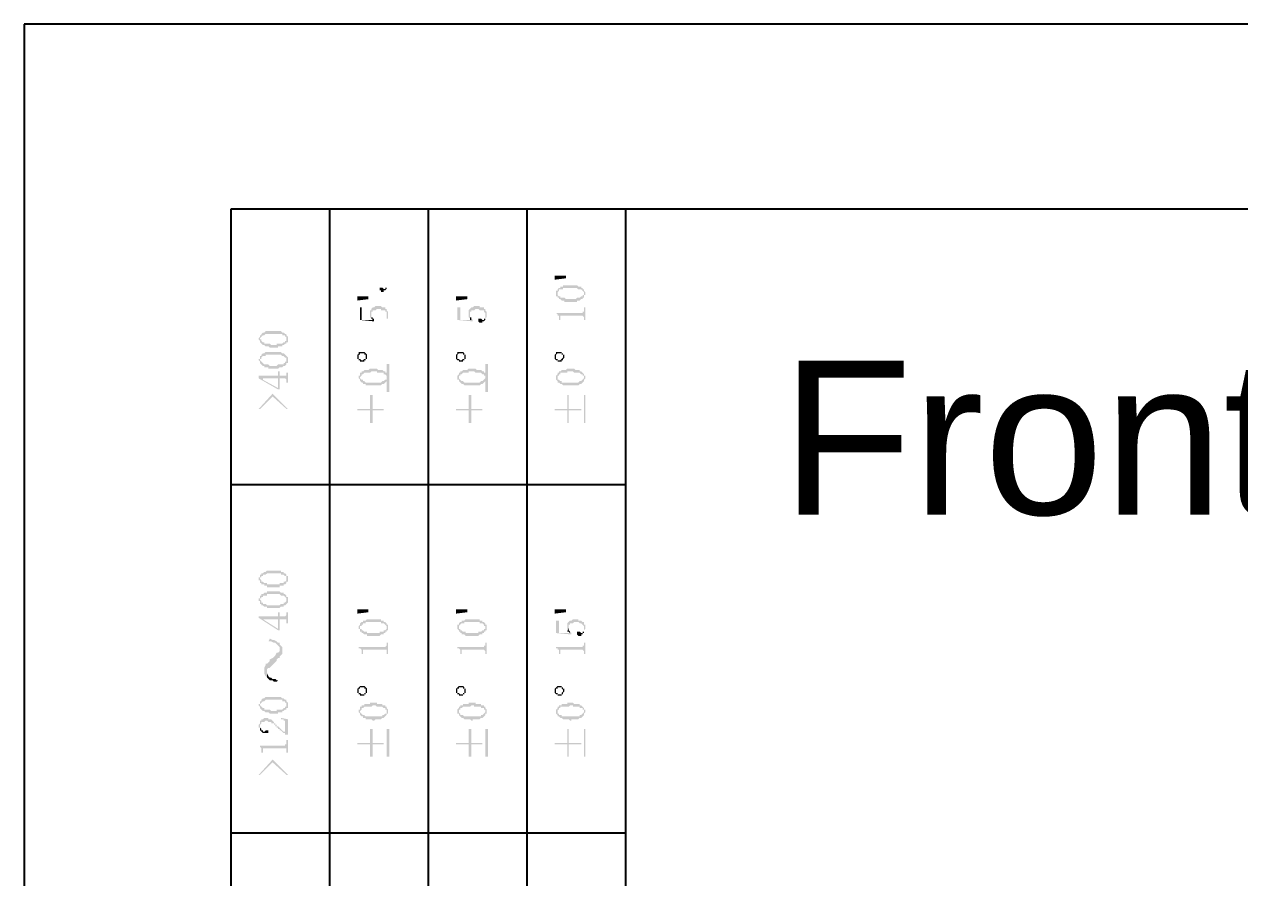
# Model space of a CAD drawing. Header units: millimetres. Extents: x 1186 to 2336, y 1181 to 1549.
# Drawn here: x 1453.55 to 1493.01, y 1521.13 to 1548.84 of the extents above; entities that cross this region are included whole.
import ezdxf

# ---------------------------------------------------------------- set-up
doc = ezdxf.new("R2010")
doc.units = ezdxf.units.MM
doc.layers.add('Text', color=4, linetype='Continuous')
doc.styles.add('宋体', font='SimSun.ttf')

msp = doc.modelspace()

# ---------------------------------------------------------------- hatches: boundary and pattern name
at = {"transparency": 33554559}
for points in [[(1470.77514, 1540.67911), (1471.1362, 1540.67911), (1471.1362, 1540.58885), (1470.77514, 1540.54372)], [(1465.08849, 1540.23841), (1465.08849, 1540.19328), (1465.13362, 1540.19328), (1465.13362, 1540.14815), (1465.22388, 1540.14815), (1465.22388, 1540.19328), (1465.26901, 1540.19328), (1465.31415, 1540.23841), (1465.31415, 1540.41894), (1465.31415, 1540.32868), (1465.31415, 1540.28355), (1465.26901, 1540.28355), (1465.26901, 1540.23841), (1465.22388, 1540.23841), (1465.17875, 1540.28355), (1465.08849, 1540.28355)], [(1470.82027, 1540.0924), (1470.82027, 1540.04726), (1470.82027, 1540.00213), (1470.8654, 1540.00213), (1470.8654, 1539.957), (1470.8654, 1540.0924), (1470.8654, 1540.13753), (1470.8654, 1540.13753), (1470.91054, 1540.18266), (1470.91054, 1540.22779), (1471.04593, 1540.22779), (1471.04593, 1540.27292), (1471.49725, 1540.27292), (1471.54239, 1540.22779), (1471.63265, 1540.22779), (1471.67778, 1540.18266), (1471.67778, 1540.18266), (1471.72292, 1540.13753), (1471.72292, 1540.0924), (1471.72292, 1540.22779), (1471.67778, 1540.22779), (1471.67778, 1540.27292), (1471.63265, 1540.27292), (1471.63265, 1540.31806), (1471.54239, 1540.31806), (1471.49725, 1540.36319), (1471.04593, 1540.36319), (1471.04593, 1540.31806), (1470.95567, 1540.31806), (1470.95567, 1540.27292), (1470.91054, 1540.27292), (1470.8654, 1540.22779), (1470.8654, 1540.18266), (1470.82027, 1540.18266), (1470.82027, 1540.13753), (1470.82027, 1540.13753)], [(1470.8654, 1539.957), (1470.91054, 1539.957), (1470.91054, 1539.91187), (1470.95567, 1539.91187), (1471.0008, 1539.86673), (1471.09106, 1539.86673), (1471.09106, 1539.8216), (1471.49725, 1539.8216), (1471.49725, 1539.86673), (1471.58752, 1539.86673), (1471.63265, 1539.91187), (1471.67778, 1539.91187), (1471.67778, 1539.957), (1471.72292, 1539.957), (1471.72292, 1540.00213), (1471.72292, 1540.04726), (1471.76805, 1540.04726), (1471.76805, 1540.0924), (1471.76805, 1540.13753), (1471.76805, 1540.13753), (1471.72292, 1540.18266), (1471.72292, 1540.22779), (1471.72292, 1540.0924), (1471.72292, 1540.04726), (1471.67778, 1540.04726), (1471.67778, 1540.00213), (1471.63265, 1540.00213), (1471.58752, 1539.957), (1471.49725, 1539.957), (1471.45212, 1539.91187), (1471.1362, 1539.91187), (1471.09106, 1539.957), (1470.95567, 1539.957), (1470.95567, 1540.00213), (1470.91054, 1540.00213), (1470.8654, 1540.04726), (1470.8654, 1540.0924), (1470.8654, 1540.0924)], [(1464.36637, 1540.00213), (1464.72743, 1540.00213), (1464.72743, 1539.91187), (1464.36637, 1539.86673)], [(1467.57076, 1540.00213), (1467.93181, 1540.00213), (1467.93181, 1539.91187), (1467.57076, 1539.86673)], [(1464.45664, 1539.64107), (1464.45664, 1539.23488), (1464.90796, 1539.18975), (1464.90796, 1539.23488), (1464.90796, 1539.28002), (1464.86283, 1539.23488), (1464.50177, 1539.23488), (1464.50177, 1539.64107)], [(1464.77256, 1539.46055), (1464.77256, 1539.37028), (1464.77256, 1539.32515), (1464.77256, 1539.32515), (1464.81769, 1539.28002), (1464.81769, 1539.41541), (1464.81769, 1539.50568), (1464.86283, 1539.50568), (1464.86283, 1539.55081), (1464.95309, 1539.55081), (1464.99822, 1539.59594), (1465.13362, 1539.59594), (1465.13362, 1539.55081), (1465.26901, 1539.55081), (1465.26901, 1539.50568), (1465.31415, 1539.50568), (1465.31415, 1539.46055), (1465.31415, 1539.41541), (1465.31415, 1539.28002), (1465.35928, 1539.28002), (1465.35928, 1539.32515), (1465.35928, 1539.41541), (1465.35928, 1539.46055), (1465.35928, 1539.50568), (1465.31415, 1539.55081), (1465.31415, 1539.59594), (1465.26901, 1539.59594), (1465.26901, 1539.64107), (1465.17875, 1539.64107), (1465.13362, 1539.68621), (1464.95309, 1539.68621), (1464.90796, 1539.64107), (1464.86283, 1539.64107), (1464.81769, 1539.59594), (1464.81769, 1539.55081), (1464.77256, 1539.55081), (1464.77256, 1539.50568)], [(1464.81769, 1539.28002), (1464.81769, 1539.28002), (1464.86283, 1539.23488), (1464.86283, 1539.23488), (1464.90796, 1539.28002), (1464.86283, 1539.28002), (1464.86283, 1539.32515), (1464.81769, 1539.32515), (1464.81769, 1539.37028), (1464.81769, 1539.41541)], [(1467.61589, 1539.64107), (1467.61589, 1539.23488), (1468.11234, 1539.18975), (1468.11234, 1539.23488), (1468.11234, 1539.23488), (1468.06721, 1539.28002), (1468.06721, 1539.23488), (1467.70615, 1539.23488), (1467.70615, 1539.64107)], [(1467.97695, 1539.46055), (1467.97695, 1539.37028), (1467.97695, 1539.32515), (1467.97695, 1539.32515), (1468.02208, 1539.28002), (1468.02208, 1539.41541), (1468.02208, 1539.50568), (1468.06721, 1539.50568), (1468.06721, 1539.55081), (1468.15747, 1539.55081), (1468.20261, 1539.59594), (1468.29287, 1539.59594), (1468.338, 1539.55081), (1468.4734, 1539.55081), (1468.4734, 1539.50568), (1468.4734, 1539.50568), (1468.51853, 1539.46055), (1468.51853, 1539.41541), (1468.51853, 1539.28002), (1468.51853, 1539.28002), (1468.56366, 1539.32515), (1468.56366, 1539.41541), (1468.56366, 1539.46055), (1468.56366, 1539.50568), (1468.51853, 1539.55081), (1468.51853, 1539.59594), (1468.4734, 1539.59594), (1468.4734, 1539.64107), (1468.338, 1539.64107), (1468.338, 1539.68621), (1468.15747, 1539.68621), (1468.11234, 1539.64107), (1468.06721, 1539.64107), (1468.02208, 1539.59594), (1468.02208, 1539.59594), (1467.97695, 1539.55081), (1467.97695, 1539.50568)], [(1468.02208, 1539.28002), (1468.02208, 1539.23488), (1468.06721, 1539.23488), (1468.06721, 1539.28002), (1468.06721, 1539.32515), (1468.02208, 1539.32515), (1468.02208, 1539.37028), (1468.02208, 1539.41541)], [(1468.29287, 1539.23488), (1468.29287, 1539.18975), (1468.29287, 1539.18975), (1468.338, 1539.14462), (1468.42827, 1539.14462), (1468.42827, 1539.18975), (1468.4734, 1539.18975), (1468.51853, 1539.23488), (1468.51853, 1539.41541), (1468.51853, 1539.32515), (1468.51853, 1539.28002), (1468.4734, 1539.28002), (1468.4734, 1539.23488), (1468.42827, 1539.23488), (1468.38313, 1539.28002), (1468.29287, 1539.28002)], [(1470.82027, 1539.46055), (1470.82027, 1539.46055), (1470.8654, 1539.41541), (1470.8654, 1539.37028), (1470.91054, 1539.37028), (1470.91054, 1539.32515), (1470.91054, 1539.23488), (1470.95567, 1539.23488), (1470.95567, 1539.32515), (1470.95567, 1539.37028), (1471.67778, 1539.37028), (1471.72292, 1539.32515), (1471.72292, 1539.23488), (1471.76805, 1539.23488), (1471.76805, 1539.64107), (1471.72292, 1539.64107), (1471.72292, 1539.55081), (1471.72292, 1539.50568), (1471.67778, 1539.50568), (1471.67778, 1539.46055), (1471.63265, 1539.46055)], [(1461.16199, 1538.60303), (1461.16199, 1538.60303), (1461.20712, 1538.5579), (1461.20712, 1538.51277), (1461.20712, 1538.64817), (1461.20712, 1538.64817), (1461.25225, 1538.6933), (1461.25225, 1538.6933), (1461.29738, 1538.73843), (1461.34252, 1538.73843), (1461.38765, 1538.78356), (1461.92923, 1538.78356), (1461.92923, 1538.73843), (1462.0195, 1538.73843), (1462.0195, 1538.6933), (1462.06463, 1538.6933), (1462.06463, 1538.64817), (1462.06463, 1538.60303), (1462.06463, 1538.78356), (1462.0195, 1538.78356), (1461.97437, 1538.82869), (1461.92923, 1538.82869), (1461.8841, 1538.87383), (1461.38765, 1538.87383), (1461.34252, 1538.82869), (1461.29738, 1538.82869), (1461.25225, 1538.78356), (1461.25225, 1538.73843), (1461.20712, 1538.73843), (1461.20712, 1538.6933), (1461.20712, 1538.6933), (1461.16199, 1538.64817)], [(1461.20712, 1538.51277), (1461.25225, 1538.46764), (1461.25225, 1538.46764), (1461.29738, 1538.42251), (1461.34252, 1538.42251), (1461.38765, 1538.37737), (1461.47791, 1538.37737), (1461.52304, 1538.33224), (1461.79384, 1538.33224), (1461.79384, 1538.37737), (1461.92923, 1538.37737), (1461.92923, 1538.42251), (1461.97437, 1538.42251), (1462.0195, 1538.46764), (1462.06463, 1538.46764), (1462.06463, 1538.51277), (1462.10976, 1538.51277), (1462.10976, 1538.5579), (1462.10976, 1538.60303), (1462.10976, 1538.64817), (1462.10976, 1538.6933), (1462.10976, 1538.6933), (1462.06463, 1538.73843), (1462.06463, 1538.60303), (1462.06463, 1538.5579), (1462.0195, 1538.5579), (1462.0195, 1538.51277), (1461.97437, 1538.51277), (1461.92923, 1538.46764), (1461.74871, 1538.46764), (1461.74871, 1538.42251), (1461.56818, 1538.42251), (1461.52304, 1538.46764), (1461.34252, 1538.46764), (1461.34252, 1538.51277), (1461.29738, 1538.51277), (1461.25225, 1538.5579), (1461.25225, 1538.60303), (1461.20712, 1538.60303)], [(1461.16199, 1537.92605), (1461.16199, 1537.92605), (1461.20712, 1537.88092), (1461.20712, 1537.83579), (1461.20712, 1537.92605), (1461.20712, 1537.97118), (1461.25225, 1537.97118), (1461.25225, 1538.01632), (1461.25225, 1538.01632), (1461.29738, 1538.06145), (1461.38765, 1538.06145), (1461.38765, 1538.10658), (1461.8841, 1538.10658), (1461.92923, 1538.06145), (1461.97437, 1538.06145), (1462.0195, 1538.01632), (1462.06463, 1538.01632), (1462.06463, 1537.97118), (1462.06463, 1537.92605), (1462.06463, 1538.06145), (1462.06463, 1538.06145), (1462.0195, 1538.10658), (1462.0195, 1538.10658), (1461.97437, 1538.15171), (1461.92923, 1538.15171), (1461.8841, 1538.19684), (1461.38765, 1538.19684), (1461.34252, 1538.15171), (1461.29738, 1538.15171), (1461.25225, 1538.10658), (1461.25225, 1538.06145), (1461.20712, 1538.06145), (1461.20712, 1538.01632), (1461.20712, 1537.97118), (1461.16199, 1537.97118)], [(1464.36637, 1538.06145), (1464.36637, 1538.01632), (1464.36637, 1537.97118), (1464.4115, 1537.97118), (1464.4115, 1537.92605), (1464.4115, 1538.06145), (1464.4115, 1538.10658), (1464.45664, 1538.10658), (1464.45664, 1538.15171), (1464.59203, 1538.15171), (1464.59203, 1538.10658), (1464.63716, 1538.10658), (1464.63716, 1537.92605), (1464.63716, 1537.97118), (1464.6823, 1537.97118), (1464.6823, 1538.01632), (1464.6823, 1538.06145), (1464.6823, 1538.10658), (1464.6823, 1538.10658), (1464.63716, 1538.15171), (1464.63716, 1538.15171), (1464.59203, 1538.19684), (1464.4115, 1538.19684), (1464.4115, 1538.15171), (1464.4115, 1538.15171), (1464.36637, 1538.10658), (1464.36637, 1538.10658)], [(1467.57076, 1538.06145), (1467.57076, 1538.01632), (1467.57076, 1537.97118), (1467.57076, 1537.97118), (1467.61589, 1537.92605), (1467.61589, 1538.06145), (1467.61589, 1538.10658), (1467.61589, 1538.10658), (1467.66102, 1538.15171), (1467.79642, 1538.15171), (1467.79642, 1538.10658), (1467.84155, 1538.10658), (1467.84155, 1537.92605), (1467.84155, 1537.97118), (1467.88668, 1537.97118), (1467.88668, 1538.01632), (1467.88668, 1538.06145), (1467.88668, 1538.10658), (1467.84155, 1538.10658), (1467.84155, 1538.15171), (1467.84155, 1538.15171), (1467.79642, 1538.19684), (1467.61589, 1538.19684), (1467.61589, 1538.15171), (1467.61589, 1538.15171), (1467.57076, 1538.10658), (1467.57076, 1538.10658)], [(1470.77514, 1538.06145), (1470.77514, 1538.01632), (1470.77514, 1537.97118), (1470.77514, 1537.97118), (1470.82027, 1537.92605), (1470.82027, 1538.06145), (1470.82027, 1538.10658), (1470.82027, 1538.10658), (1470.8654, 1538.15171), (1471.0008, 1538.15171), (1471.0008, 1538.10658), (1471.04593, 1538.10658), (1471.04593, 1537.92605), (1471.04593, 1537.97118), (1471.04593, 1537.97118), (1471.09106, 1538.01632), (1471.09106, 1538.06145), (1471.09106, 1538.10658), (1471.04593, 1538.10658), (1471.04593, 1538.15171), (1471.0008, 1538.15171), (1471.0008, 1538.19684), (1470.82027, 1538.19684), (1470.82027, 1538.15171), (1470.82027, 1538.15171), (1470.77514, 1538.10658), (1470.77514, 1538.10658)], [(1461.20712, 1537.83579), (1461.25225, 1537.79065), (1461.25225, 1537.79065), (1461.29738, 1537.74552), (1461.34252, 1537.74552), (1461.34252, 1537.70039), (1461.47791, 1537.70039), (1461.47791, 1537.65526), (1461.79384, 1537.65526), (1461.83897, 1537.70039), (1461.92923, 1537.70039), (1461.97437, 1537.74552), (1462.0195, 1537.74552), (1462.06463, 1537.79065), (1462.06463, 1537.83579), (1462.10976, 1537.83579), (1462.10976, 1537.88092), (1462.10976, 1537.92605), (1462.10976, 1537.97118), (1462.10976, 1538.01632), (1462.10976, 1538.01632), (1462.06463, 1538.06145), (1462.06463, 1537.92605), (1462.06463, 1537.88092), (1462.0195, 1537.88092), (1462.0195, 1537.83579), (1461.97437, 1537.83579), (1461.97437, 1537.79065), (1461.79384, 1537.79065), (1461.74871, 1537.74552), (1461.52304, 1537.74552), (1461.47791, 1537.79065), (1461.34252, 1537.79065), (1461.29738, 1537.83579), (1461.29738, 1537.83579), (1461.25225, 1537.88092), (1461.25225, 1537.88092), (1461.20712, 1537.92605), (1461.20712, 1537.92605)], [(1464.4115, 1537.92605), (1464.45664, 1537.92605), (1464.45664, 1537.88092), (1464.59203, 1537.88092), (1464.59203, 1537.92605), (1464.63716, 1537.92605), (1464.63716, 1538.06145), (1464.63716, 1538.01632), (1464.63716, 1537.97118), (1464.59203, 1537.97118), (1464.5469, 1537.92605), (1464.50177, 1537.92605), (1464.45664, 1537.97118), (1464.4115, 1537.97118), (1464.4115, 1538.06145), (1464.4115, 1538.06145)], [(1465.40441, 1536.89863), (1465.40441, 1537.80128), (1465.31415, 1537.80128), (1465.31415, 1536.89863)], [(1467.61589, 1537.92605), (1467.66102, 1537.92605), (1467.66102, 1537.88092), (1467.79642, 1537.88092), (1467.79642, 1537.92605), (1467.84155, 1537.92605), (1467.84155, 1538.06145), (1467.84155, 1538.01632), (1467.84155, 1537.97118), (1467.79642, 1537.97118), (1467.75128, 1537.92605), (1467.70615, 1537.92605), (1467.66102, 1537.97118), (1467.61589, 1537.97118), (1467.61589, 1538.06145), (1467.61589, 1538.06145)], [(1468.6088, 1536.89863), (1468.6088, 1537.80128), (1468.51853, 1537.80128), (1468.51853, 1536.89863)], [(1470.82027, 1537.92605), (1470.8654, 1537.92605), (1470.8654, 1537.88092), (1471.0008, 1537.88092), (1471.0008, 1537.92605), (1471.04593, 1537.92605), (1471.04593, 1538.06145), (1471.04593, 1538.01632), (1471.04593, 1538.01632), (1471.0008, 1537.97118), (1471.0008, 1537.97118), (1470.95567, 1537.92605), (1470.8654, 1537.92605), (1470.8654, 1537.97118), (1470.82027, 1537.97118), (1470.82027, 1538.06145), (1470.82027, 1538.06145)], [(1461.16199, 1537.4296), (1461.16199, 1537.33933), (1461.79384, 1536.97828), (1461.83897, 1536.97828), (1461.83897, 1537.33933), (1462.0195, 1537.33933), (1462.06463, 1537.2942), (1462.06463, 1537.20394), (1462.10976, 1537.20394), (1462.10976, 1537.51986), (1462.06463, 1537.51986), (1462.06463, 1537.47473), (1462.06463, 1537.4296), (1461.83897, 1537.4296), (1461.83897, 1537.56499), (1461.79384, 1537.56499), (1461.79384, 1537.02341), (1461.29738, 1537.2942), (1461.29738, 1537.33933)], [(1461.16199, 1537.4296), (1461.29738, 1537.33933), (1461.79384, 1537.33933), (1461.79384, 1537.02341), (1461.79384, 1537.4296)], [(1464.4115, 1537.38447), (1464.4115, 1537.33933), (1464.4115, 1537.33933), (1464.45664, 1537.2942), (1464.45664, 1537.24907), (1464.45664, 1537.38447), (1464.45664, 1537.38447), (1464.50177, 1537.4296), (1464.50177, 1537.47473), (1464.5469, 1537.47473), (1464.59203, 1537.51986), (1464.77256, 1537.51986), (1464.81769, 1537.56499), (1464.99822, 1537.56499), (1464.99822, 1537.51986), (1465.22388, 1537.51986), (1465.22388, 1537.47473), (1465.26901, 1537.47473), (1465.31415, 1537.4296), (1465.31415, 1537.38447), (1465.31415, 1537.51986), (1465.26901, 1537.51986), (1465.26901, 1537.56499), (1465.22388, 1537.56499), (1465.17875, 1537.61013), (1465.04335, 1537.61013), (1464.99822, 1537.65526), (1464.77256, 1537.65526), (1464.72743, 1537.61013), (1464.59203, 1537.61013), (1464.5469, 1537.56499), (1464.50177, 1537.56499), (1464.50177, 1537.51986), (1464.45664, 1537.51986), (1464.45664, 1537.47473), (1464.45664, 1537.4296), (1464.4115, 1537.4296)], [(1464.45664, 1537.24907), (1464.50177, 1537.20394), (1464.5469, 1537.20394), (1464.5469, 1537.1588), (1464.63716, 1537.1588), (1464.63716, 1537.11367), (1465.13362, 1537.11367), (1465.17875, 1537.1588), (1465.22388, 1537.1588), (1465.26901, 1537.20394), (1465.26901, 1537.20394), (1465.31415, 1537.24907), (1465.31415, 1537.2942), (1465.35928, 1537.2942), (1465.35928, 1537.33933), (1465.35928, 1537.38447), (1465.35928, 1537.4296), (1465.35928, 1537.4296), (1465.31415, 1537.47473), (1465.31415, 1537.33933), (1465.31415, 1537.2942), (1465.26901, 1537.2942), (1465.22388, 1537.24907), (1465.17875, 1537.24907), (1465.13362, 1537.20394), (1464.63716, 1537.20394), (1464.59203, 1537.24907), (1464.5469, 1537.24907), (1464.5469, 1537.2942), (1464.50177, 1537.2942), (1464.45664, 1537.33933), (1464.45664, 1537.38447)], [(1467.61589, 1537.38447), (1467.61589, 1537.33933), (1467.61589, 1537.2942), (1467.66102, 1537.2942), (1467.66102, 1537.24907), (1467.66102, 1537.38447), (1467.66102, 1537.4296), (1467.70615, 1537.4296), (1467.70615, 1537.47473), (1467.75128, 1537.47473), (1467.79642, 1537.51986), (1467.97695, 1537.51986), (1467.97695, 1537.56499), (1468.15747, 1537.56499), (1468.20261, 1537.51986), (1468.38313, 1537.51986), (1468.42827, 1537.47473), (1468.4734, 1537.47473), (1468.4734, 1537.4296), (1468.51853, 1537.4296), (1468.51853, 1537.38447), (1468.51853, 1537.51986), (1468.4734, 1537.51986), (1468.4734, 1537.56499), (1468.42827, 1537.56499), (1468.38313, 1537.61013), (1468.24774, 1537.61013), (1468.20261, 1537.65526), (1467.97695, 1537.65526), (1467.93181, 1537.61013), (1467.79642, 1537.61013), (1467.75128, 1537.56499), (1467.70615, 1537.56499), (1467.70615, 1537.51986), (1467.66102, 1537.51986), (1467.66102, 1537.47473), (1467.66102, 1537.47473), (1467.61589, 1537.4296)], [(1467.66102, 1537.24907), (1467.70615, 1537.20394), (1467.70615, 1537.20394), (1467.75128, 1537.1588), (1467.79642, 1537.1588), (1467.84155, 1537.11367), (1468.338, 1537.11367), (1468.38313, 1537.1588), (1468.42827, 1537.1588), (1468.4734, 1537.20394), (1468.4734, 1537.20394), (1468.51853, 1537.24907), (1468.51853, 1537.2942), (1468.56366, 1537.2942), (1468.56366, 1537.33933), (1468.56366, 1537.38447), (1468.56366, 1537.4296), (1468.56366, 1537.4296), (1468.51853, 1537.47473), (1468.51853, 1537.33933), (1468.51853, 1537.33933), (1468.4734, 1537.2942), (1468.4734, 1537.2942), (1468.42827, 1537.24907), (1468.38313, 1537.24907), (1468.338, 1537.20394), (1467.84155, 1537.20394), (1467.79642, 1537.24907), (1467.75128, 1537.24907), (1467.70615, 1537.2942), (1467.70615, 1537.2942), (1467.66102, 1537.33933), (1467.66102, 1537.38447)], [(1470.82027, 1537.38447), (1470.82027, 1537.33933), (1470.82027, 1537.2942), (1470.82027, 1537.2942), (1470.8654, 1537.24907), (1470.8654, 1537.38447), (1470.8654, 1537.4296), (1470.91054, 1537.4296), (1470.91054, 1537.47473), (1470.95567, 1537.47473), (1470.95567, 1537.51986), (1471.18133, 1537.51986), (1471.18133, 1537.56499), (1471.36186, 1537.56499), (1471.40699, 1537.51986), (1471.58752, 1537.51986), (1471.63265, 1537.47473), (1471.67778, 1537.47473), (1471.67778, 1537.4296), (1471.72292, 1537.4296), (1471.72292, 1537.38447), (1471.72292, 1537.47473), (1471.67778, 1537.51986), (1471.67778, 1537.51986), (1471.63265, 1537.56499), (1471.58752, 1537.56499), (1471.58752, 1537.61013), (1471.45212, 1537.61013), (1471.40699, 1537.65526), (1471.18133, 1537.65526), (1471.1362, 1537.61013), (1471.0008, 1537.61013), (1470.95567, 1537.56499), (1470.91054, 1537.56499), (1470.91054, 1537.51986), (1470.8654, 1537.51986), (1470.8654, 1537.47473), (1470.8654, 1537.47473), (1470.82027, 1537.4296)], [(1470.8654, 1537.24907), (1470.8654, 1537.20394), (1470.91054, 1537.20394), (1470.95567, 1537.1588), (1471.0008, 1537.1588), (1471.04593, 1537.11367), (1471.54239, 1537.11367), (1471.58752, 1537.1588), (1471.63265, 1537.1588), (1471.67778, 1537.20394), (1471.67778, 1537.20394), (1471.72292, 1537.24907), (1471.72292, 1537.2942), (1471.72292, 1537.2942), (1471.76805, 1537.33933), (1471.76805, 1537.38447), (1471.76805, 1537.4296), (1471.72292, 1537.4296), (1471.72292, 1537.47473), (1471.72292, 1537.33933), (1471.72292, 1537.33933), (1471.67778, 1537.2942), (1471.67778, 1537.2942), (1471.63265, 1537.24907), (1471.58752, 1537.24907), (1471.54239, 1537.20394), (1471.0008, 1537.20394), (1471.0008, 1537.24907), (1470.95567, 1537.24907), (1470.91054, 1537.2942), (1470.8654, 1537.2942), (1470.8654, 1537.33933), (1470.8654, 1537.38447)], [(1461.16199, 1536.34643), (1461.20712, 1536.34643), (1461.61331, 1536.75261), (1462.06463, 1536.34643), (1462.10976, 1536.34643), (1461.61331, 1536.84288)], [(1464.36637, 1536.34643), (1464.36637, 1536.30129), (1464.77256, 1536.30129), (1464.77256, 1535.8951), (1464.86283, 1535.8951), (1464.86283, 1536.30129), (1465.22388, 1536.30129), (1465.22388, 1536.34643), (1464.86283, 1536.34643), (1464.86283, 1536.79775), (1464.77256, 1536.79775), (1464.77256, 1536.34643)], [(1467.57076, 1536.34643), (1467.57076, 1536.30129), (1467.97695, 1536.30129), (1467.97695, 1535.8951), (1468.06721, 1535.8951), (1468.06721, 1536.30129), (1468.42827, 1536.30129), (1468.42827, 1536.34643), (1468.06721, 1536.34643), (1468.06721, 1536.79775), (1467.97695, 1536.79775), (1467.97695, 1536.34643)], [(1470.77514, 1536.34643), (1470.77514, 1536.30129), (1471.18133, 1536.30129), (1471.18133, 1535.8951), (1471.22646, 1535.8951), (1471.22646, 1536.30129), (1471.63265, 1536.30129), (1471.63265, 1536.34643), (1471.22646, 1536.34643), (1471.22646, 1536.79775), (1471.18133, 1536.79775), (1471.18133, 1536.34643)], [(1471.76805, 1535.8951), (1471.76805, 1536.79775), (1471.72292, 1536.79775), (1471.72292, 1535.8951)], [(1461.16199, 1530.82889), (1461.16199, 1530.78376), (1461.20712, 1530.78376), (1461.20712, 1530.73863), (1461.20712, 1530.6935), (1461.20712, 1530.82889), (1461.20712, 1530.87402), (1461.25225, 1530.87402), (1461.25225, 1530.91916), (1461.29738, 1530.91916), (1461.29738, 1530.96429), (1461.38765, 1530.96429), (1461.43278, 1531.00942), (1461.8841, 1531.00942), (1461.8841, 1530.96429), (1461.97437, 1530.96429), (1462.0195, 1530.91916), (1462.06463, 1530.91916), (1462.06463, 1530.87402), (1462.06463, 1530.82889), (1462.06463, 1530.96429), (1462.06463, 1530.96429), (1462.0195, 1531.00942), (1461.97437, 1531.00942), (1461.97437, 1531.05455), (1461.8841, 1531.05455), (1461.8841, 1531.09969), (1461.43278, 1531.09969), (1461.38765, 1531.05455), (1461.34252, 1531.05455), (1461.29738, 1531.00942), (1461.25225, 1531.00942), (1461.25225, 1530.96429), (1461.20712, 1530.96429), (1461.20712, 1530.91916), (1461.20712, 1530.87402), (1461.16199, 1530.87402)], [(1461.20712, 1530.6935), (1461.25225, 1530.6935), (1461.25225, 1530.64836), (1461.34252, 1530.64836), (1461.34252, 1530.60323), (1461.43278, 1530.60323), (1461.43278, 1530.5581), (1461.83897, 1530.5581), (1461.83897, 1530.60323), (1461.97437, 1530.60323), (1461.97437, 1530.64836), (1462.0195, 1530.64836), (1462.06463, 1530.6935), (1462.06463, 1530.73863), (1462.10976, 1530.73863), (1462.10976, 1530.78376), (1462.10976, 1530.82889), (1462.10976, 1530.87402), (1462.10976, 1530.91916), (1462.06463, 1530.91916), (1462.06463, 1530.96429), (1462.06463, 1530.82889), (1462.06463, 1530.78376), (1462.06463, 1530.78376), (1462.0195, 1530.73863), (1461.97437, 1530.73863), (1461.97437, 1530.6935), (1461.83897, 1530.6935), (1461.83897, 1530.64836), (1461.43278, 1530.64836), (1461.43278, 1530.6935), (1461.34252, 1530.6935), (1461.29738, 1530.73863), (1461.25225, 1530.73863), (1461.25225, 1530.78376), (1461.25225, 1530.78376), (1461.20712, 1530.82889), (1461.20712, 1530.82889)], [(1461.16199, 1530.15191), (1461.16199, 1530.10678), (1461.20712, 1530.10678), (1461.20712, 1530.06165), (1461.20712, 1530.01651), (1461.20712, 1530.15191), (1461.20712, 1530.19704), (1461.25225, 1530.19704), (1461.25225, 1530.24217), (1461.29738, 1530.24217), (1461.29738, 1530.28731), (1461.43278, 1530.28731), (1461.43278, 1530.33244), (1461.83897, 1530.33244), (1461.8841, 1530.28731), (1461.97437, 1530.28731), (1462.0195, 1530.24217), (1462.0195, 1530.24217), (1462.06463, 1530.19704), (1462.06463, 1530.15191), (1462.06463, 1530.28731), (1462.06463, 1530.28731), (1462.0195, 1530.33244), (1461.97437, 1530.33244), (1461.97437, 1530.37757), (1461.8841, 1530.37757), (1461.83897, 1530.4227), (1461.43278, 1530.4227), (1461.43278, 1530.37757), (1461.34252, 1530.37757), (1461.29738, 1530.33244), (1461.25225, 1530.33244), (1461.25225, 1530.28731), (1461.20712, 1530.28731), (1461.20712, 1530.24217), (1461.20712, 1530.19704), (1461.16199, 1530.19704)], [(1461.20712, 1530.01651), (1461.25225, 1530.01651), (1461.25225, 1529.97138), (1461.29738, 1529.97138), (1461.34252, 1529.92625), (1461.43278, 1529.92625), (1461.43278, 1529.88112), (1461.83897, 1529.88112), (1461.8841, 1529.92625), (1461.97437, 1529.92625), (1461.97437, 1529.97138), (1462.0195, 1529.97138), (1462.06463, 1530.01651), (1462.06463, 1530.01651), (1462.10976, 1530.06165), (1462.10976, 1530.10678), (1462.10976, 1530.15191), (1462.10976, 1530.19704), (1462.10976, 1530.24217), (1462.06463, 1530.24217), (1462.06463, 1530.28731), (1462.06463, 1530.15191), (1462.06463, 1530.10678), (1462.06463, 1530.10678), (1462.0195, 1530.06165), (1461.97437, 1530.06165), (1461.97437, 1530.01651), (1461.8841, 1530.01651), (1461.83897, 1529.97138), (1461.43278, 1529.97138), (1461.38765, 1530.01651), (1461.29738, 1530.01651), (1461.29738, 1530.06165), (1461.25225, 1530.06165), (1461.25225, 1530.10678), (1461.25225, 1530.10678), (1461.20712, 1530.15191), (1461.20712, 1530.15191)], [(1461.16199, 1529.61032), (1461.16199, 1529.56519), (1461.79384, 1529.159), (1461.83897, 1529.159), (1461.83897, 1529.52006), (1462.06463, 1529.52006), (1462.06463, 1529.47493), (1462.06463, 1529.38466), (1462.10976, 1529.38466), (1462.10976, 1529.74572), (1462.06463, 1529.74572), (1462.06463, 1529.70059), (1462.06463, 1529.65546), (1462.06463, 1529.65546), (1462.0195, 1529.61032), (1461.83897, 1529.61032), (1461.83897, 1529.74572), (1461.79384, 1529.74572), (1461.79384, 1529.20413), (1461.29738, 1529.52006), (1461.29738, 1529.52006)], [(1461.16199, 1529.61032), (1461.29738, 1529.52006), (1461.79384, 1529.52006), (1461.79384, 1529.20413), (1461.79384, 1529.61032)], [(1464.36637, 1529.83598), (1464.72743, 1529.83598), (1464.72743, 1529.74572), (1464.36637, 1529.70059)], [(1464.4115, 1529.24927), (1464.4115, 1529.20413), (1464.45664, 1529.20413), (1464.45664, 1529.159), (1464.45664, 1529.11387), (1464.45664, 1529.24927), (1464.45664, 1529.2944), (1464.50177, 1529.2944), (1464.50177, 1529.33953), (1464.5469, 1529.33953), (1464.5469, 1529.38466), (1464.63716, 1529.38466), (1464.63716, 1529.42979), (1465.13362, 1529.42979), (1465.13362, 1529.38466), (1465.22388, 1529.38466), (1465.26901, 1529.33953), (1465.26901, 1529.33953), (1465.31415, 1529.2944), (1465.31415, 1529.24927), (1465.31415, 1529.38466), (1465.31415, 1529.38466), (1465.26901, 1529.42979), (1465.22388, 1529.42979), (1465.22388, 1529.47493), (1465.13362, 1529.47493), (1465.13362, 1529.52006), (1464.6823, 1529.52006), (1464.63716, 1529.47493), (1464.5469, 1529.47493), (1464.5469, 1529.42979), (1464.50177, 1529.42979), (1464.45664, 1529.38466), (1464.45664, 1529.33953), (1464.45664, 1529.33953), (1464.4115, 1529.2944), (1464.4115, 1529.2944)], [(1467.57076, 1529.83598), (1467.93181, 1529.83598), (1467.93181, 1529.74572), (1467.57076, 1529.70059)], [(1467.61589, 1529.24927), (1467.61589, 1529.20413), (1467.61589, 1529.20413), (1467.66102, 1529.159), (1467.66102, 1529.11387), (1467.66102, 1529.24927), (1467.66102, 1529.2944), (1467.66102, 1529.2944), (1467.70615, 1529.33953), (1467.70615, 1529.33953), (1467.75128, 1529.38466), (1467.84155, 1529.38466), (1467.84155, 1529.42979), (1468.338, 1529.42979), (1468.338, 1529.38466), (1468.42827, 1529.38466), (1468.4734, 1529.33953), (1468.4734, 1529.2944), (1468.51853, 1529.2944), (1468.51853, 1529.24927), (1468.51853, 1529.38466), (1468.51853, 1529.38466), (1468.4734, 1529.42979), (1468.42827, 1529.42979), (1468.42827, 1529.47493), (1468.338, 1529.47493), (1468.338, 1529.52006), (1467.88668, 1529.52006), (1467.84155, 1529.47493), (1467.75128, 1529.47493), (1467.75128, 1529.42979), (1467.70615, 1529.42979), (1467.66102, 1529.38466), (1467.66102, 1529.33953), (1467.61589, 1529.33953), (1467.61589, 1529.2944), (1467.61589, 1529.2944)], [(1470.77514, 1529.83598), (1471.1362, 1529.83598), (1471.1362, 1529.74572), (1470.77514, 1529.70059)], [(1470.82027, 1529.47493), (1470.82027, 1529.06874), (1471.31673, 1529.02361), (1471.31673, 1529.06874), (1471.31673, 1529.06874), (1471.27159, 1529.11387), (1471.27159, 1529.06874), (1470.91054, 1529.06874), (1470.91054, 1529.47493)], [(1471.18133, 1529.2944), (1471.18133, 1529.24927), (1471.18133, 1529.159), (1471.18133, 1529.11387), (1471.22646, 1529.24927), (1471.22646, 1529.33953), (1471.27159, 1529.33953), (1471.27159, 1529.38466), (1471.36186, 1529.38466), (1471.40699, 1529.42979), (1471.54239, 1529.42979), (1471.58752, 1529.38466), (1471.63265, 1529.38466), (1471.67778, 1529.33953), (1471.67778, 1529.33953), (1471.72292, 1529.2944), (1471.72292, 1529.24927), (1471.72292, 1529.11387), (1471.72292, 1529.159), (1471.76805, 1529.20413), (1471.76805, 1529.24927), (1471.76805, 1529.33953), (1471.72292, 1529.33953), (1471.72292, 1529.38466), (1471.72292, 1529.42979), (1471.67778, 1529.42979), (1471.63265, 1529.47493), (1471.54239, 1529.47493), (1471.54239, 1529.52006), (1471.36186, 1529.52006), (1471.31673, 1529.47493), (1471.27159, 1529.47493), (1471.22646, 1529.42979), (1471.22646, 1529.42979), (1471.18133, 1529.38466), (1471.18133, 1529.33953)], [(1464.45664, 1529.11387), (1464.50177, 1529.11387), (1464.50177, 1529.06874), (1464.5469, 1529.06874), (1464.59203, 1529.02361), (1464.6823, 1529.02361), (1464.6823, 1528.97847), (1465.08849, 1528.97847), (1465.13362, 1529.02361), (1465.22388, 1529.02361), (1465.22388, 1529.06874), (1465.26901, 1529.06874), (1465.26901, 1529.11387), (1465.31415, 1529.11387), (1465.31415, 1529.159), (1465.35928, 1529.159), (1465.35928, 1529.24927), (1465.35928, 1529.2944), (1465.35928, 1529.33953), (1465.31415, 1529.33953), (1465.31415, 1529.38466), (1465.31415, 1529.24927), (1465.31415, 1529.20413), (1465.31415, 1529.20413), (1465.26901, 1529.159), (1465.22388, 1529.159), (1465.22388, 1529.11387), (1465.08849, 1529.11387), (1465.08849, 1529.06874), (1464.6823, 1529.06874), (1464.6823, 1529.11387), (1464.59203, 1529.11387), (1464.5469, 1529.159), (1464.50177, 1529.159), (1464.50177, 1529.20413), (1464.45664, 1529.20413), (1464.45664, 1529.24927), (1464.45664, 1529.24927)], [(1467.66102, 1529.11387), (1467.70615, 1529.11387), (1467.70615, 1529.06874), (1467.75128, 1529.06874), (1467.75128, 1529.02361), (1467.84155, 1529.02361), (1467.88668, 1528.97847), (1468.29287, 1528.97847), (1468.338, 1529.02361), (1468.42827, 1529.02361), (1468.42827, 1529.06874), (1468.4734, 1529.06874), (1468.4734, 1529.11387), (1468.51853, 1529.11387), (1468.51853, 1529.159), (1468.56366, 1529.159), (1468.56366, 1529.24927), (1468.56366, 1529.2944), (1468.56366, 1529.33953), (1468.51853, 1529.33953), (1468.51853, 1529.38466), (1468.51853, 1529.24927), (1468.51853, 1529.20413), (1468.4734, 1529.20413), (1468.4734, 1529.159), (1468.42827, 1529.159), (1468.38313, 1529.11387), (1468.29287, 1529.11387), (1468.29287, 1529.06874), (1467.88668, 1529.06874), (1467.88668, 1529.11387), (1467.79642, 1529.11387), (1467.75128, 1529.159), (1467.70615, 1529.159), (1467.70615, 1529.20413), (1467.66102, 1529.20413), (1467.66102, 1529.24927), (1467.66102, 1529.24927)], [(1471.18133, 1529.11387), (1471.22646, 1529.11387), (1471.27159, 1529.06874), (1471.27159, 1529.11387), (1471.27159, 1529.11387), (1471.22646, 1529.159), (1471.22646, 1529.20413), (1471.22646, 1529.24927)], [(1471.49725, 1529.06874), (1471.49725, 1529.02361), (1471.49725, 1529.02361), (1471.54239, 1528.97847), (1471.63265, 1528.97847), (1471.63265, 1529.02361), (1471.67778, 1529.02361), (1471.67778, 1529.06874), (1471.72292, 1529.06874), (1471.72292, 1529.24927), (1471.72292, 1529.20413), (1471.72292, 1529.11387), (1471.67778, 1529.11387), (1471.67778, 1529.06874), (1471.63265, 1529.06874), (1471.58752, 1529.11387), (1471.49725, 1529.11387)], [(1461.47791, 1528.79794), (1461.56818, 1528.79794), (1461.65844, 1528.75281), (1461.70357, 1528.75281), (1461.74871, 1528.70768), (1461.74871, 1528.70768), (1461.79384, 1528.66255), (1461.83897, 1528.61742), (1461.83897, 1528.25636), (1461.83897, 1528.30149), (1461.8841, 1528.34662), (1461.92923, 1528.39175), (1461.92923, 1528.61742), (1461.8841, 1528.66255), (1461.83897, 1528.70768), (1461.83897, 1528.75281), (1461.79384, 1528.75281), (1461.74871, 1528.79794), (1461.65844, 1528.84308), (1461.61331, 1528.84308), (1461.52304, 1528.88821)], [(1464.4115, 1528.61742), (1464.4115, 1528.57228), (1464.45664, 1528.57228), (1464.50177, 1528.52715), (1464.50177, 1528.48202), (1464.50177, 1528.39175), (1464.5469, 1528.39175), (1464.5469, 1528.48202), (1464.5469, 1528.52715), (1465.31415, 1528.52715), (1465.31415, 1528.48202), (1465.31415, 1528.39175), (1465.35928, 1528.39175), (1465.35928, 1528.75281), (1465.31415, 1528.75281), (1465.31415, 1528.70768), (1465.31415, 1528.66255), (1465.31415, 1528.66255), (1465.26901, 1528.61742), (1465.22388, 1528.61742)], [(1467.61589, 1528.61742), (1467.61589, 1528.57228), (1467.66102, 1528.57228), (1467.70615, 1528.52715), (1467.70615, 1528.48202), (1467.70615, 1528.39175), (1467.75128, 1528.39175), (1467.75128, 1528.48202), (1467.75128, 1528.52715), (1468.4734, 1528.52715), (1468.51853, 1528.48202), (1468.51853, 1528.39175), (1468.56366, 1528.39175), (1468.56366, 1528.75281), (1468.51853, 1528.75281), (1468.51853, 1528.70768), (1468.51853, 1528.66255), (1468.4734, 1528.66255), (1468.4734, 1528.61742), (1468.42827, 1528.61742)], [(1470.82027, 1528.61742), (1470.82027, 1528.57228), (1470.8654, 1528.57228), (1470.8654, 1528.52715), (1470.91054, 1528.52715), (1470.91054, 1528.48202), (1470.91054, 1528.39175), (1470.95567, 1528.39175), (1470.95567, 1528.48202), (1470.95567, 1528.52715), (1471.67778, 1528.52715), (1471.72292, 1528.48202), (1471.72292, 1528.39175), (1471.76805, 1528.39175), (1471.76805, 1528.75281), (1471.72292, 1528.75281), (1471.72292, 1528.70768), (1471.72292, 1528.66255), (1471.67778, 1528.66255), (1471.67778, 1528.61742), (1471.63265, 1528.61742)], [(1461.34252, 1527.85017), (1461.34252, 1527.7599), (1461.38765, 1527.66964), (1461.43278, 1527.62451), (1461.43278, 1527.80504), (1461.43278, 1527.8953), (1461.47791, 1527.94043), (1461.52304, 1527.94043), (1461.56818, 1527.98557), (1461.61331, 1528.0307), (1461.65844, 1528.07583), (1461.70357, 1528.12096), (1461.74871, 1528.16609), (1461.74871, 1528.21123), (1461.79384, 1528.25636), (1461.83897, 1528.25636), (1461.83897, 1528.52715), (1461.83897, 1528.48202), (1461.79384, 1528.43689), (1461.74871, 1528.43689), (1461.70357, 1528.34662), (1461.65844, 1528.30149), (1461.65844, 1528.30149), (1461.61331, 1528.25636), (1461.52304, 1528.21123), (1461.52304, 1528.16609), (1461.47791, 1528.12096), (1461.43278, 1528.07583), (1461.38765, 1528.07583), (1461.38765, 1528.0307), (1461.34252, 1527.94043), (1461.34252, 1527.8953)], [(1461.43278, 1527.62451), (1461.43278, 1527.62451), (1461.47791, 1527.57938), (1461.52304, 1527.53424), (1461.61331, 1527.53424), (1461.65844, 1527.48911), (1461.74871, 1527.48911), (1461.79384, 1527.53424), (1461.74871, 1527.53424), (1461.70357, 1527.57938), (1461.61331, 1527.57938), (1461.56818, 1527.62451), (1461.52304, 1527.62451), (1461.47791, 1527.66964), (1461.43278, 1527.7599), (1461.43278, 1527.80504)], [(1464.36637, 1527.21832), (1464.36637, 1527.17319), (1464.36637, 1527.12805), (1464.4115, 1527.12805), (1464.4115, 1527.08292), (1464.4115, 1527.21832), (1464.4115, 1527.26345), (1464.45664, 1527.26345), (1464.45664, 1527.30858), (1464.59203, 1527.30858), (1464.59203, 1527.26345), (1464.63716, 1527.26345), (1464.63716, 1527.21832), (1464.63716, 1527.08292), (1464.63716, 1527.12805), (1464.6823, 1527.12805), (1464.6823, 1527.17319), (1464.6823, 1527.21832), (1464.6823, 1527.26345), (1464.6823, 1527.26345), (1464.63716, 1527.30858), (1464.63716, 1527.30858), (1464.59203, 1527.35371), (1464.45664, 1527.35371), (1464.4115, 1527.30858), (1464.4115, 1527.30858), (1464.36637, 1527.26345)], [(1464.4115, 1527.08292), (1464.45664, 1527.08292), (1464.45664, 1527.03779), (1464.59203, 1527.03779), (1464.59203, 1527.08292), (1464.63716, 1527.08292), (1464.63716, 1527.21832), (1464.63716, 1527.17319), (1464.63716, 1527.12805), (1464.59203, 1527.12805), (1464.59203, 1527.08292), (1464.50177, 1527.08292), (1464.45664, 1527.12805), (1464.4115, 1527.12805), (1464.4115, 1527.21832), (1464.4115, 1527.21832)], [(1467.57076, 1527.21832), (1467.57076, 1527.17319), (1467.57076, 1527.12805), (1467.61589, 1527.12805), (1467.61589, 1527.08292), (1467.61589, 1527.21832), (1467.61589, 1527.26345), (1467.66102, 1527.26345), (1467.66102, 1527.30858), (1467.79642, 1527.30858), (1467.79642, 1527.26345), (1467.84155, 1527.26345), (1467.84155, 1527.21832), (1467.84155, 1527.08292), (1467.84155, 1527.12805), (1467.88668, 1527.12805), (1467.88668, 1527.17319), (1467.88668, 1527.21832), (1467.88668, 1527.26345), (1467.84155, 1527.26345), (1467.84155, 1527.30858), (1467.84155, 1527.30858), (1467.79642, 1527.35371), (1467.66102, 1527.35371), (1467.61589, 1527.30858), (1467.61589, 1527.30858), (1467.57076, 1527.26345)], [(1467.61589, 1527.08292), (1467.66102, 1527.08292), (1467.66102, 1527.03779), (1467.79642, 1527.03779), (1467.79642, 1527.08292), (1467.84155, 1527.08292), (1467.84155, 1527.21832), (1467.84155, 1527.17319), (1467.84155, 1527.12805), (1467.79642, 1527.12805), (1467.79642, 1527.08292), (1467.70615, 1527.08292), (1467.66102, 1527.12805), (1467.61589, 1527.12805), (1467.61589, 1527.21832), (1467.61589, 1527.21832)], [(1470.77514, 1527.21832), (1470.77514, 1527.17319), (1470.77514, 1527.12805), (1470.77514, 1527.12805), (1470.82027, 1527.08292), (1470.82027, 1527.21832), (1470.82027, 1527.26345), (1470.8654, 1527.26345), (1470.8654, 1527.30858), (1471.0008, 1527.30858), (1471.0008, 1527.26345), (1471.0008, 1527.26345), (1471.04593, 1527.21832), (1471.04593, 1527.08292), (1471.04593, 1527.12805), (1471.04593, 1527.12805), (1471.09106, 1527.17319), (1471.09106, 1527.21832), (1471.09106, 1527.26345), (1471.04593, 1527.26345), (1471.04593, 1527.30858), (1471.0008, 1527.30858), (1471.0008, 1527.35371), (1470.8654, 1527.35371), (1470.82027, 1527.30858), (1470.82027, 1527.30858), (1470.77514, 1527.26345)], [(1470.82027, 1527.08292), (1470.8654, 1527.08292), (1470.8654, 1527.03779), (1471.0008, 1527.03779), (1471.0008, 1527.08292), (1471.04593, 1527.08292), (1471.04593, 1527.21832), (1471.04593, 1527.17319), (1471.04593, 1527.17319), (1471.0008, 1527.12805), (1471.0008, 1527.08292), (1470.8654, 1527.08292), (1470.8654, 1527.12805), (1470.82027, 1527.12805), (1470.82027, 1527.21832), (1470.82027, 1527.21832)], [(1461.16199, 1526.72186), (1461.16199, 1526.72186), (1461.20712, 1526.67673), (1461.20712, 1526.6316), (1461.20712, 1526.767), (1461.20712, 1526.767), (1461.25225, 1526.81213), (1461.25225, 1526.81213), (1461.29738, 1526.85726), (1461.34252, 1526.85726), (1461.38765, 1526.90239), (1461.92923, 1526.90239), (1461.92923, 1526.85726), (1462.0195, 1526.85726), (1462.0195, 1526.81213), (1462.06463, 1526.81213), (1462.06463, 1526.767), (1462.06463, 1526.72186), (1462.06463, 1526.90239), (1462.0195, 1526.90239), (1461.97437, 1526.94753), (1461.92923, 1526.94753), (1461.8841, 1526.99266), (1461.38765, 1526.99266), (1461.34252, 1526.94753), (1461.29738, 1526.94753), (1461.25225, 1526.90239), (1461.25225, 1526.85726), (1461.20712, 1526.85726), (1461.20712, 1526.767), (1461.16199, 1526.767)], [(1461.20712, 1526.6316), (1461.25225, 1526.58647), (1461.25225, 1526.58647), (1461.29738, 1526.54134), (1461.34252, 1526.54134), (1461.38765, 1526.4962), (1461.47791, 1526.4962), (1461.52304, 1526.45107), (1461.79384, 1526.45107), (1461.79384, 1526.4962), (1461.92923, 1526.4962), (1461.92923, 1526.54134), (1461.97437, 1526.54134), (1462.0195, 1526.58647), (1462.06463, 1526.58647), (1462.06463, 1526.6316), (1462.10976, 1526.6316), (1462.10976, 1526.67673), (1462.10976, 1526.72186), (1462.10976, 1526.767), (1462.10976, 1526.81213), (1462.10976, 1526.81213), (1462.06463, 1526.85726), (1462.06463, 1526.72186), (1462.06463, 1526.67673), (1462.0195, 1526.67673), (1462.0195, 1526.6316), (1461.97437, 1526.6316), (1461.92923, 1526.58647), (1461.74871, 1526.58647), (1461.74871, 1526.54134), (1461.56818, 1526.54134), (1461.52304, 1526.58647), (1461.34252, 1526.58647), (1461.34252, 1526.6316), (1461.29738, 1526.6316), (1461.25225, 1526.67673), (1461.25225, 1526.67673), (1461.20712, 1526.72186), (1461.20712, 1526.72186)], [(1464.4115, 1526.54134), (1464.4115, 1526.4962), (1464.4115, 1526.4962), (1464.45664, 1526.45107), (1464.45664, 1526.40594), (1464.45664, 1526.54134), (1464.45664, 1526.54134), (1464.50177, 1526.58647), (1464.50177, 1526.6316), (1464.5469, 1526.6316), (1464.59203, 1526.67673), (1464.81769, 1526.67673), (1464.86283, 1526.72186), (1464.95309, 1526.72186), (1464.99822, 1526.67673), (1465.17875, 1526.67673), (1465.22388, 1526.6316), (1465.26901, 1526.6316), (1465.26901, 1526.58647), (1465.31415, 1526.58647), (1465.31415, 1526.54134), (1465.31415, 1526.67673), (1465.26901, 1526.67673), (1465.26901, 1526.72186), (1465.17875, 1526.72186), (1465.17875, 1526.767), (1464.99822, 1526.767), (1464.99822, 1526.81213), (1464.77256, 1526.81213), (1464.77256, 1526.767), (1464.59203, 1526.767), (1464.59203, 1526.72186), (1464.50177, 1526.72186), (1464.50177, 1526.67673), (1464.45664, 1526.67673), (1464.45664, 1526.6316), (1464.45664, 1526.58647), (1464.4115, 1526.58647)], [(1467.61589, 1526.54134), (1467.61589, 1526.4962), (1467.61589, 1526.45107), (1467.66102, 1526.45107), (1467.66102, 1526.40594), (1467.66102, 1526.54134), (1467.66102, 1526.58647), (1467.70615, 1526.58647), (1467.70615, 1526.6316), (1467.75128, 1526.6316), (1467.79642, 1526.67673), (1468.02208, 1526.67673), (1468.06721, 1526.72186), (1468.15747, 1526.72186), (1468.15747, 1526.67673), (1468.38313, 1526.67673), (1468.38313, 1526.6316), (1468.4734, 1526.6316), (1468.4734, 1526.58647), (1468.51853, 1526.58647), (1468.51853, 1526.54134), (1468.51853, 1526.67673), (1468.4734, 1526.67673), (1468.4734, 1526.72186), (1468.38313, 1526.72186), (1468.38313, 1526.767), (1468.20261, 1526.767), (1468.20261, 1526.81213), (1467.97695, 1526.81213), (1467.97695, 1526.767), (1467.79642, 1526.767), (1467.79642, 1526.72186), (1467.70615, 1526.72186), (1467.70615, 1526.67673), (1467.66102, 1526.67673), (1467.66102, 1526.6316), (1467.66102, 1526.6316), (1467.61589, 1526.58647)], [(1470.82027, 1526.54134), (1470.82027, 1526.4962), (1470.82027, 1526.45107), (1470.82027, 1526.45107), (1470.8654, 1526.40594), (1470.8654, 1526.54134), (1470.8654, 1526.58647), (1470.91054, 1526.58647), (1470.91054, 1526.6316), (1470.95567, 1526.6316), (1470.95567, 1526.67673), (1471.22646, 1526.67673), (1471.27159, 1526.72186), (1471.36186, 1526.72186), (1471.36186, 1526.67673), (1471.58752, 1526.67673), (1471.58752, 1526.6316), (1471.67778, 1526.6316), (1471.67778, 1526.58647), (1471.72292, 1526.58647), (1471.72292, 1526.54134), (1471.72292, 1526.6316), (1471.67778, 1526.67673), (1471.67778, 1526.67673), (1471.63265, 1526.72186), (1471.58752, 1526.72186), (1471.58752, 1526.767), (1471.40699, 1526.767), (1471.36186, 1526.81213), (1471.18133, 1526.81213), (1471.18133, 1526.767), (1471.0008, 1526.767), (1471.0008, 1526.72186), (1470.91054, 1526.72186), (1470.91054, 1526.67673), (1470.8654, 1526.67673), (1470.8654, 1526.6316), (1470.8654, 1526.6316), (1470.82027, 1526.58647)], [(1461.16199, 1526.04488), (1461.16199, 1525.99975), (1461.20712, 1525.99975), (1461.20712, 1525.90949), (1461.20712, 1526.04488), (1461.20712, 1526.09001), (1461.20712, 1526.09001), (1461.25225, 1526.13515), (1461.25225, 1526.18028), (1461.34252, 1526.18028), (1461.38765, 1526.22541), (1461.43278, 1526.22541), (1461.47791, 1526.18028), (1461.56818, 1526.18028), (1461.56818, 1526.13515), (1461.65844, 1526.13515), (1461.65844, 1526.09001), (1461.70357, 1526.09001), (1461.70357, 1526.04488), (1461.74871, 1526.04488), (1461.74871, 1525.99975), (1461.79384, 1525.99975), (1461.79384, 1525.95462), (1461.83897, 1525.95462), (1461.83897, 1525.90949), (1461.8841, 1525.90949), (1461.92923, 1525.86435), (1461.92923, 1525.86435), (1461.97437, 1525.81922), (1462.0195, 1525.81922), (1462.0195, 1525.77409), (1462.0195, 1525.86435), (1461.97437, 1525.86435), (1461.92923, 1525.90949), (1461.92923, 1525.90949), (1461.8841, 1525.95462), (1461.8841, 1525.95462), (1461.83897, 1525.99975), (1461.83897, 1525.99975), (1461.79384, 1526.04488), (1461.74871, 1526.04488), (1461.74871, 1526.09001), (1461.70357, 1526.09001), (1461.70357, 1526.13515), (1461.65844, 1526.13515), (1461.65844, 1526.18028), (1461.65844, 1526.18028), (1461.61331, 1526.22541), (1461.61331, 1526.22541), (1461.56818, 1526.27054), (1461.47791, 1526.27054), (1461.47791, 1526.31568), (1461.34252, 1526.31568), (1461.29738, 1526.27054), (1461.25225, 1526.27054), (1461.25225, 1526.22541), (1461.20712, 1526.22541), (1461.20712, 1526.18028), (1461.20712, 1526.13515), (1461.20712, 1526.13515), (1461.16199, 1526.09001)], [(1461.8841, 1526.31568), (1461.8841, 1526.27054), (1461.97437, 1526.27054), (1461.97437, 1526.22541), (1462.0195, 1526.22541), (1462.0195, 1526.18028), (1462.0195, 1525.77409), (1462.10976, 1525.77409), (1462.10976, 1526.27054)], [(1464.45664, 1526.40594), (1464.50177, 1526.36081), (1464.5469, 1526.36081), (1464.5469, 1526.31568), (1464.63716, 1526.31568), (1464.63716, 1526.27054), (1464.81769, 1526.27054), (1464.86283, 1526.22541), (1464.90796, 1526.22541), (1464.95309, 1526.27054), (1465.13362, 1526.27054), (1465.17875, 1526.31568), (1465.22388, 1526.31568), (1465.26901, 1526.36081), (1465.26901, 1526.36081), (1465.31415, 1526.40594), (1465.31415, 1526.45107), (1465.35928, 1526.45107), (1465.35928, 1526.4962), (1465.35928, 1526.54134), (1465.35928, 1526.58647), (1465.35928, 1526.58647), (1465.31415, 1526.6316), (1465.31415, 1526.4962), (1465.31415, 1526.45107), (1465.26901, 1526.45107), (1465.22388, 1526.40594), (1465.17875, 1526.40594), (1465.17875, 1526.36081), (1464.63716, 1526.36081), (1464.59203, 1526.40594), (1464.5469, 1526.40594), (1464.50177, 1526.45107), (1464.50177, 1526.45107), (1464.45664, 1526.4962), (1464.45664, 1526.54134)], [(1467.66102, 1526.40594), (1467.70615, 1526.36081), (1467.70615, 1526.36081), (1467.75128, 1526.31568), (1467.79642, 1526.31568), (1467.84155, 1526.27054), (1468.02208, 1526.27054), (1468.06721, 1526.22541), (1468.11234, 1526.22541), (1468.11234, 1526.27054), (1468.338, 1526.27054), (1468.38313, 1526.31568), (1468.42827, 1526.31568), (1468.4734, 1526.36081), (1468.4734, 1526.36081), (1468.51853, 1526.40594), (1468.51853, 1526.45107), (1468.56366, 1526.45107), (1468.56366, 1526.4962), (1468.56366, 1526.54134), (1468.56366, 1526.58647), (1468.56366, 1526.58647), (1468.51853, 1526.6316), (1468.51853, 1526.4962), (1468.51853, 1526.4962), (1468.4734, 1526.45107), (1468.4734, 1526.45107), (1468.42827, 1526.40594), (1468.38313, 1526.40594), (1468.38313, 1526.36081), (1467.84155, 1526.36081), (1467.79642, 1526.40594), (1467.70615, 1526.40594), (1467.70615, 1526.45107), (1467.70615, 1526.45107), (1467.66102, 1526.4962), (1467.66102, 1526.54134)], [(1470.8654, 1526.40594), (1470.8654, 1526.36081), (1470.91054, 1526.36081), (1470.95567, 1526.31568), (1471.0008, 1526.31568), (1471.04593, 1526.27054), (1471.22646, 1526.27054), (1471.27159, 1526.22541), (1471.31673, 1526.22541), (1471.31673, 1526.27054), (1471.54239, 1526.27054), (1471.58752, 1526.31568), (1471.63265, 1526.31568), (1471.67778, 1526.36081), (1471.67778, 1526.36081), (1471.72292, 1526.40594), (1471.72292, 1526.45107), (1471.72292, 1526.45107), (1471.76805, 1526.4962), (1471.76805, 1526.54134), (1471.76805, 1526.58647), (1471.72292, 1526.58647), (1471.72292, 1526.6316), (1471.72292, 1526.4962), (1471.72292, 1526.4962), (1471.67778, 1526.45107), (1471.67778, 1526.45107), (1471.63265, 1526.40594), (1471.58752, 1526.40594), (1471.58752, 1526.36081), (1471.0008, 1526.36081), (1471.0008, 1526.40594), (1470.91054, 1526.40594), (1470.91054, 1526.45107), (1470.8654, 1526.45107), (1470.8654, 1526.4962), (1470.8654, 1526.54134)], [(1461.20712, 1525.90949), (1461.20712, 1525.90949), (1461.25225, 1525.86435), (1461.25225, 1525.86435), (1461.29738, 1525.81922), (1461.47791, 1525.81922), (1461.47791, 1525.90949), (1461.38765, 1525.90949), (1461.34252, 1525.86435), (1461.29738, 1525.86435), (1461.29738, 1525.90949), (1461.25225, 1525.90949), (1461.25225, 1525.95462), (1461.25225, 1525.95462), (1461.20712, 1525.99975), (1461.20712, 1526.04488)], [(1464.36637, 1525.5033), (1464.36637, 1525.45816), (1464.77256, 1525.45816), (1464.77256, 1525.05197), (1464.86283, 1525.05197), (1464.86283, 1525.45816), (1465.22388, 1525.45816), (1465.22388, 1525.5033), (1464.86283, 1525.5033), (1464.86283, 1525.95462), (1464.77256, 1525.95462), (1464.77256, 1525.5033)], [(1465.40441, 1525.05197), (1465.40441, 1525.95462), (1465.31415, 1525.95462), (1465.31415, 1525.05197)], [(1467.57076, 1525.5033), (1467.57076, 1525.45816), (1467.97695, 1525.45816), (1467.97695, 1525.05197), (1468.06721, 1525.05197), (1468.06721, 1525.45816), (1468.42827, 1525.45816), (1468.42827, 1525.5033), (1468.06721, 1525.5033), (1468.06721, 1525.95462), (1467.97695, 1525.95462), (1467.97695, 1525.5033)], [(1468.6088, 1525.05197), (1468.6088, 1525.95462), (1468.51853, 1525.95462), (1468.51853, 1525.05197)], [(1470.77514, 1525.5033), (1470.77514, 1525.45816), (1471.18133, 1525.45816), (1471.18133, 1525.05197), (1471.22646, 1525.05197), (1471.22646, 1525.45816), (1471.63265, 1525.45816), (1471.63265, 1525.5033), (1471.22646, 1525.5033), (1471.22646, 1525.95462), (1471.18133, 1525.95462), (1471.18133, 1525.5033)], [(1471.76805, 1525.05197), (1471.76805, 1525.95462), (1471.72292, 1525.95462), (1471.72292, 1525.05197)], [(1461.16199, 1525.41303), (1461.20712, 1525.41303), (1461.20712, 1525.3679), (1461.20712, 1525.3679), (1461.25225, 1525.32277), (1461.25225, 1525.27764), (1461.25225, 1525.18737), (1461.29738, 1525.18737), (1461.29738, 1525.32277), (1462.06463, 1525.32277), (1462.06463, 1525.27764), (1462.06463, 1525.18737), (1462.10976, 1525.18737), (1462.10976, 1525.59356), (1462.06463, 1525.59356), (1462.06463, 1525.5033), (1462.06463, 1525.45816), (1462.0195, 1525.45816), (1462.0195, 1525.41303), (1461.97437, 1525.41303)], [(1461.16199, 1524.46526), (1461.20712, 1524.46526), (1461.61331, 1524.87145), (1462.06463, 1524.46526), (1462.10976, 1524.46526), (1461.61331, 1524.96171)]]:
    msp.add_hatch(color=256, dxfattribs=at).paths.add_polyline_path(points)

# ---------------------------------------------------------------- linework, layer by layer
for p, q in [((1869.51476, 1542.83599), (1460.25926, 1542.83599)), ((1460.25926, 1542.83599), (1460.25926, 1256.09504))]:
    msp.add_line(p, q)
msp.add_lwpolyline([(1873.5528, 1251.83599), (1873.5528, 1548.83599), (1453.55281, 1548.83599), (1453.55281, 1251.83599)], close=True)
for points in [[(1463.46373, 1542.83599), (1463.46373, 1468.92174)], [(1466.66811, 1542.83599), (1466.66811, 1468.92174)], [(1469.8725, 1542.83599), (1469.8725, 1468.92174)], [(1473.07688, 1542.83599), (1473.07688, 1256.09504)], [(1460.25934, 1533.89788), (1473.07688, 1533.89788)], [(1460.25934, 1522.58389), (1473.07688, 1522.58389)]]:
    msp.add_lwpolyline(points)

# ---------------------------------------------------------------- texts
at = {"layer": 'Text', "linetype": 'ByBlock', "lineweight": 9, "insert": (1503.90055, 1535.38057), "char_height": 5, "width": 51.5648721, "attachment_point": 5, "style": '宋体'}
msp.add_mtext('\\pxql;{\\fArial|b0|i0|c0|p34;Front View:}', dxfattribs=at)

doc.saveas('drawing.dxf')
